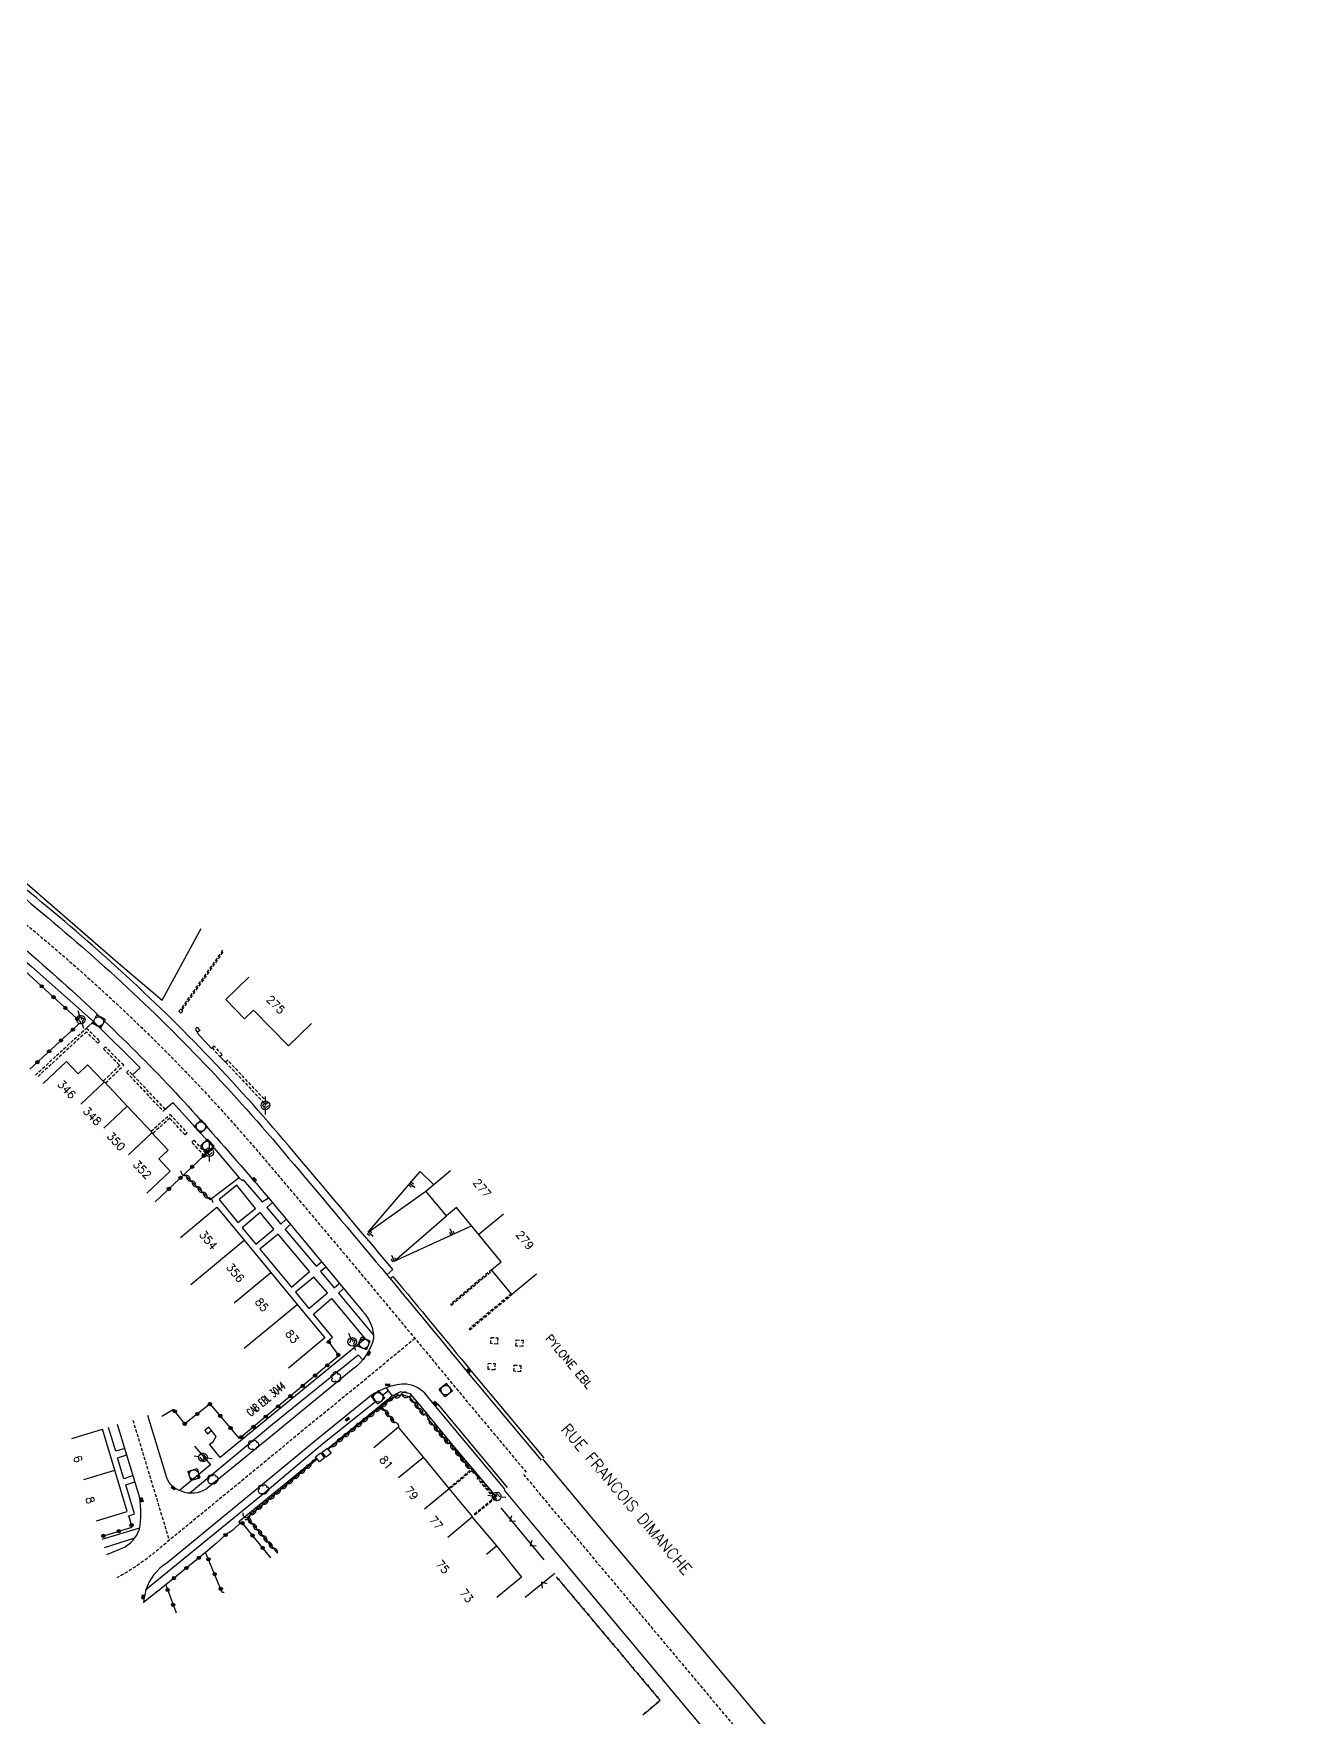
# Model space of a CAD drawing. Header units: millimetres. Extents: x 163999 to 165000, y 124000 to 125000.
# Drawn here: x 164193.1 to 164389.1, y 124497.6 to 124760.2 of the extents above; entities that cross this region are included whole.
import ezdxf
from ezdxf.enums import TextEntityAlignment as Align

# ---------------------------------------------------------------- set-up
doc = ezdxf.new("R2010")
doc.units = ezdxf.units.MM
doc.linetypes.add('DASHED', pattern=[0.75, 0.5, -0.25])
doc.layers.get('0').update_dxf_attribs({"linetype": 'CONTINUOUS'})
for name, color, linetype in [('W0001', 6, 'DASHED'), ('W0008', 7, 'CONTINUOUS'), ('W0100', 7, 'CONTINUOUS'), ('W0112', 1, 'DASHED'), ('W0211', 2, 'CONTINUOUS'), ('W0300', 7, 'CONTINUOUS'), ('W0310', 3, 'CONTINUOUS'), ('W0322', 7, 'CONTINUOUS'), ('W0330', 7, 'CONTINUOUS'), ('W0334', 7, 'CONTINUOUS'), ('W0400', 7, 'CONTINUOUS'), ('W0420', 7, 'CONTINUOUS'), ('W0471', 7, 'CONTINUOUS'), ('W0984', 7, 'CONTINUOUS'), ('W0989', 7, 'CONTINUOUS'), ('W0991', 7, 'CONTINUOUS'), ('W1102', 7, 'CONTINUOUS')]:
    doc.layers.add(name, color=color, linetype=linetype)
doc.styles.get("Standard").update_dxf_attribs({"font": 'romans.shx', "width": 0.85})

# ---------------------------------------------------------------- blocks, each defined once
blk = doc.blocks.new('t322o')
at = {"color": 0, "linetype": 'Continuous'}
for radius in [0.25, 0.15]:
    blk.add_circle((0, 0), radius, dxfattribs=at)
blk = doc.blocks.new('t310o')
at = {"color": 0, "linetype": 'Continuous'}
for centre, start, end in [((-0.5, 0.38), 216.8699, 323.1304), ((0.5, -0.37), 36.8699, 143.1303)]:
    blk.add_arc(centre, 0.625, start, end, dxfattribs=at)
blk = doc.blocks.new('t211o')
at = {"color": 0, "linetype": 'Continuous'}
for p, q in [((-0.29, 0.5), (-0.29, 0)), ((0, 1), (0, 0)), ((0.29, 0.5), (0.29, 0))]:
    blk.add_line(p, q, dxfattribs=at)
blk = doc.blocks.new('T420')
for p, q in [((0.75, 0.75), (-0.75, 0.75)), ((-0.75, 0.75), (-0.75, -0.75)), ((0.75, 0.75), (0.75, -0.75)), ((0.75, -0.75), (-0.75, -0.75))]:
    blk.add_line(p, q)
blk.add_ellipse((0, 0), major_axis=(-0.53, 0.53), ratio=1, start_param=3.926991, end_param=10.210176)
blk = doc.blocks.new('T400')
for p, q in [((-0.15, 0.3), (0.15, 0.3)), ((-0.15, -0.25), (-0.15, 0.3)), ((-0.15, 0.15), (0.15, 0.15)), ((-0.15, 0), (0.15, 0)), ((0.15, 0.3), (0.15, -0.25)), ((-0.15, -0.15), (0.15, -0.15)), ((-0.15, -0.25), (-0.15, -0.3)), ((-0.15, -0.3), (0.15, -0.3)), ((0.15, -0.3), (0.15, -0.25))]:
    blk.add_line(p, q)
blk = doc.blocks.new('T471')
for p, q in [((-0.333334, 0.333334), (-0.333334, -0.333334)), ((-0.333334, 0.333334), (0.333334, 0.333334)), ((-0.333334, 0), (0, 0)), ((0.500001, 0.500001), (1.000002, 1.000002)), ((-0.500001, -0.500001), (-1.000002, -1.000002)), ((-0.333334, -0.333334), (0.333334, -0.333334))]:
    blk.add_line(p, q)
blk.add_ellipse((0, 0), major_axis=(0.471405, 0.471405), ratio=1, start_param=5.4977871438, end_param=11.780972451)
blk = doc.blocks.new('T300')
for p, q in [((-0.8, 0.51), (-0.86, 0.34)), ((-0.86, 0.34), (-0.86, 0.17)), ((-0.86, 0.17), (-0.74, 0.06)), ((-0.69, 0.63), (-0.8, 0.51)), ((-0.8, -0.06), (-0.74, 0.06)), ((-0.74, 0.06), (-0.69, 0.11)), ((-0.57, 0.69), (-0.69, 0.63)), ((-0.46, 0.69), (-0.57, 0.69)), ((-0.29, 0.63), (-0.46, 0.69)), ((-0.29, 0.63), (-0.17, 0.74)), ((-0.23, 0.57), (-0.29, 0.63)), ((-0.17, 0.74), (-0.06, 0.8)), ((-0.06, 0.8), (0.06, 0.8)), ((0.06, 0.8), (0.23, 0.74)), ((0.23, 0.74), (0.34, 0.63)), ((0.34, 0.63), (0.4, 0.51)), ((0.46, 0.46), (0.34, 0.46)), ((0.4, 0.51), (0.4, 0.46)), ((0.57, 0.4), (0.46, 0.46)), ((0.57, 0.4), (0.69, 0.29)), ((0.69, 0.29), (0.74, 0.17)), ((0.74, 0.06), (0.69, -0.17)), ((0.74, 0.17), (0.74, 0.06)), ((-0.8, -0.17), (-0.8, -0.06)), ((-0.8, -0.23), (-0.8, -0.17)), ((-0.74, -0.34), (-0.8, -0.23)), ((-0.69, -0.4), (-0.74, -0.34)), ((-0.51, -0.46), (-0.69, -0.4)), ((-0.4, -0.46), (-0.51, -0.46)), ((-0.4, -0.46), (-0.34, -0.46)), ((-0.34, -0.46), (-0.34, -0.4)), ((-0.34, -0.51), (-0.34, -0.46)), ((-0.29, -0.63), (-0.34, -0.51)), ((-0.17, -0.74), (-0.29, -0.63)), ((-0.06, -0.8), (-0.17, -0.74)), ((0.06, -0.8), (-0.06, -0.8)), ((0.17, -0.74), (0.06, -0.8)), ((0.23, -0.69), (0.17, -0.74)), ((0.29, -0.46), (0.23, -0.46)), ((0.29, -0.63), (0.23, -0.69)), ((0.46, -0.4), (0.29, -0.46)), ((0.34, -0.51), (0.29, -0.63)), ((0.34, -0.51), (0.34, -0.46)), ((0.57, -0.34), (0.46, -0.4)), ((0.63, -0.29), (0.57, -0.34)), ((0.69, -0.17), (0.63, -0.29))]:
    blk.add_line(p, q)
blk = doc.blocks.new('t112o')
at = {"color": 0, "linetype": 'Continuous'}
for p, q in [((-0.5, 0.5), (0.5, 0.5)), ((-0.5, -0.5), (-0.5, 0.5)), ((0.5, 0.5), (0.5, -0.5)), ((0.5, -0.5), (-0.5, -0.5))]:
    blk.add_line(p, q, dxfattribs=at)

msp = doc.modelspace()

# ---------------------------------------------------------------- linework, layer by layer
at = {"layer": 'W0001'}
for p, q in [((164269.51, 124535.47), (164276.36, 124527.24)), ((164276.36, 124527.24), (164319.64, 124475.65))]:
    msp.add_line(p, q, dxfattribs=at)
at = {"layer": 'W0001', "flags": 128}
for points in [[(164000, 124756.56), (164011.04, 124748.79), (164023.86, 124740.01), (164039.54, 124729.01), (164060.94, 124714.2), (164072.86, 124705.91), (164091.02, 124693.06), (164108.83, 124680.34), (164135.66, 124661.66), (164156.7, 124647.18), (164174.39, 124634.79, -0.027747), (164202.99, 124611.68, -0.034051), (164229.61, 124584.03, -0.003914), (164258.63, 124549.33), (164269.93, 124535.81)], [(164252.56, 124556.68), (164244.14, 124549.71, 0.001136), (164244.14, 124549.71), (164235.62, 124542.78), (164227.2, 124535.81), (164221.63, 124531.26), (164212.39, 124523.67, -0.056438), (164206.07, 124519.36)]]:
    msp.add_lwpolyline(points, format="xyb", dxfattribs=at)
msp.add_lwpolyline([(164208.56, 124543.95), (164214.23, 124525.18)], dxfattribs=at)
at = {"layer": 'W0008'}
for p, q in [((164261.45, 124528.85), (164261.5, 124528.79)), ((164261.5, 124528.79), (164265.28, 124524.33)), ((164265.98, 124530.26), (164272.68, 124522.16)), ((164267.64, 124529.04), (164267.38, 124528.17)), ((164267.38, 124528.17), (164268.28, 124528.26)), ((164263.74, 124523.06), (164265.28, 124524.33)), ((164265.28, 124524.33), (164269.22, 124519.44)), ((164270.83, 124525.18), (164270.57, 124524.32)), ((164270.57, 124524.32), (164271.46, 124524.41)), ((164274.42, 124520.04), (164269.78, 124516.25)), ((164269.22, 124519.44), (164265.37, 124516.25)), ((164272.32, 124518.65), (164272.41, 124517.75)), ((164273.18, 124518.39), (164272.32, 124518.65))]:
    msp.add_line(p, q, dxfattribs=at)
for points in [[(164000, 124760.21), (164001.37, 124759.26), (164012.75, 124751.26), (164025.57, 124742.47), (164041.25, 124731.48), (164062.65, 124716.66), (164074.59, 124708.37), (164092.76, 124695.5), (164110.56, 124682.79), (164137.37, 124664.12), (164158.41, 124649.64), (164176.13, 124637.23, -0.027762), (164205, 124613.9, -0.034045), (164231.9, 124585.96, -0.003913), (164260.94, 124551.24), (164272.25, 124537.72)], [(164144.96, 124579.15), (164143.17, 124584.97), (164142.22, 124588.23), (164141.78, 124590.57, -0.095421), (164141.94, 124593.7), (164150.11, 124605.63), (164161.94, 124622.92), (164165.66, 124628.22, -0.164769), (164169.76, 124631.93, -0.240965), (164174.24, 124631.18, -0.025366), (164191.53, 124617.56, -0.026655), (164214.62, 124595.68, -0.014884), (164234.51, 124572.85), (164244.38, 124560.92, -0.202931), (164246.11, 124556.6, -0.164971), (164242.95, 124551.92), (164230.59, 124541.83), (164220.01, 124533.2, -0.245856), (164216.15, 124532.84, -0.230619), (164213.87, 124534.93), (164210.92, 124544.66)], [(164267.03, 124533.43), (164256.2, 124546.44), (164255.79, 124546.12), (164254.1, 124548.15, 0.201908), (164250.86, 124549.56, 0.083445), (164248.15, 124549, 0.048743), (164245.76, 124547.8), (164237.2, 124540.85), (164228.78, 124533.88), (164223.21, 124529.32), (164213.85, 124521.63, 0.18585), (164210.61, 124517.46, 0.056061), (164210.23, 124515.44)], [(164206.91, 124523.95, 0.19265), (164209.62, 124526.95, 0.075068), (164209.64, 124531.8), (164206.19, 124543.24)]]:
    msp.add_lwpolyline(points, format="xyb", dxfattribs=at)
msp.add_lwpolyline([(164204.5, 124522.98), (164206.91, 124523.95)], dxfattribs=at)
at = {"layer": 'W0100'}
for points in [[(164226.65, 124613.05), (164223.08, 124609.55), (164225.99, 124606.53), (164227.4, 124607.9), (164232.87, 124602.31), (164236.44, 124605.8)], [(164194.58, 124596.46), (164198.22, 124599.88), (164200.02, 124597.97), (164201.49, 124599.36), (164204.08, 124596.64), (164204.14, 124596.7), (164207.68, 124592.94), (164211.57, 124588.83), (164211.5, 124588.76), (164214.07, 124586.07), (164212.6, 124584.69), (164214.39, 124582.78), (164210.75, 124579.36)], [(164271.55, 124566.71), (164267.7, 124563.53), (164264.51, 124567.39), (164266.02, 124568.64), (164259.04, 124577.11), (164257.47, 124575.81), (164254.28, 124579.68), (164258.14, 124582.86)], [(164215.97, 124572.44), (164221.65, 124577.16), (164225.93, 124572), (164230.09, 124566.97), (164234.2, 124562), (164238.52, 124556.78), (164232.83, 124552.05)], [(164202.9, 124528.25), (164207.68, 124529.7), (164205.73, 124536.13), (164203.81, 124542.53)], [(164257.7, 124525.71), (164261.53, 124528.92), (164257.93, 124533.3), (164253.88, 124538.19), (164250.03, 124542.83), (164246.18, 124539.64)]]:
    msp.add_lwpolyline(points, dxfattribs=at)
msp.add_lwpolyline([(164220.19, 124541.81), (164220.85, 124542.33), (164220.44, 124542.85), (164219.78, 124542.33)], close=True, dxfattribs=at)
at = {"layer": 'W0112'}
for points in [[(164222.56, 124617.23), (164216.07, 124608.11), (164216.28, 124607.96), (164222.74, 124617.05)], [(164193.36, 124597.76), (164201.32, 124605.11), (164203.4, 124603.06), (164203.1, 124602.76), (164201.31, 124604.51), (164193.65, 124597.44)], [(164204.29, 124596.54), (164207.13, 124599.29), (164204.28, 124602.18), (164203.97, 124601.87), (164206.52, 124599.3), (164203.93, 124596.79)], [(164211.4, 124589.01), (164214.37, 124591.64), (164217.03, 124588.72), (164216.71, 124588.43), (164214.33, 124591.04), (164211.62, 124588.63)], [(164264.51, 124567.39), (164258.13, 124562.01), (164258.23, 124561.89), (164264.61, 124567.27)], [(164267.59, 124563.66), (164261.01, 124558.15), (164261.11, 124558.02), (164267.7, 124563.53)], [(164257.89, 124533.35), (164261.42, 124536.3), (164261.82, 124535.82), (164261.68, 124535.7), (164261.39, 124536.03), (164258.01, 124533.21)]]:
    msp.add_lwpolyline(points, dxfattribs=at)
for points in [[(164216.04, 124608.06), (164216.35, 124607.74), (164216.04, 124607.42), (164215.72, 124607.74)], [(164218.72, 124604.46), (164218.26, 124604.95), (164218.59, 124605.26), (164219.05, 124604.76)], [(164222.48, 124600.96), (164221.26, 124602.3), (164220.92, 124602), (164222.15, 124600.65)], [(164229.55, 124593.51), (164223.36, 124600.09), (164223.04, 124599.78), (164229.22, 124593.2)], [(164213.61, 124592.44), (164207.88, 124598.48), (164207.57, 124598.18), (164213.29, 124592.15)], [(164219.71, 124585.19), (164217.75, 124587.29), (164218.06, 124587.59), (164220.02, 124585.49)], [(164265.5, 124556.78), (164265.44, 124555.81), (164264.4, 124555.88), (164264.45, 124556.85)], [(164269.43, 124556.41), (164269.36, 124555.43), (164268.33, 124555.5), (164268.38, 124556.47)], [(164265.07, 124552.76), (164265.01, 124551.78), (164263.97, 124551.85), (164264.03, 124552.83)], [(164269.11, 124552.46), (164269.05, 124551.49), (164268.01, 124551.56), (164268.06, 124552.53)], [(164261.85, 124529.31), (164264.88, 124531.82), (164262.28, 124534.95), (164262.42, 124535.07), (164265.15, 124531.79), (164261.97, 124529.17)]]:
    msp.add_lwpolyline(points, close=True, dxfattribs=at)
at = {"layer": 'W0211'}
for points in [[(164245.28, 124573.24), (164253.37, 124582.73), (164255.49, 124580.68)], [(164245.28, 124573.24), (164254.28, 124579.68)], [(164249.35, 124568.76), (164257.47, 124575.81)], [(164249.35, 124568.76), (164261.39, 124574.26)]]:
    msp.add_lwpolyline(points, dxfattribs=at)
at = {"layer": 'W0310'}
for p, q in [((164274.94, 124519.17), (164274.65, 124519.52)), ((164275.38, 124518.65), (164275.04, 124519.05)), ((164275.71, 124518.25), (164275.38, 124518.65)), ((164276.15, 124517.73), (164275.81, 124518.13)), ((164276.49, 124517.33), (164276.15, 124517.73)), ((164276.92, 124516.81), (164276.58, 124517.22)), ((164277.26, 124516.41), (164276.92, 124516.81)), ((164277.69, 124515.89), (164277.35, 124516.3)), ((164278.03, 124515.49), (164277.69, 124515.89)), ((164278.46, 124514.97), (164278.13, 124515.38)), ((164278.8, 124514.57), (164278.46, 124514.97)), ((164279.23, 124514.06), (164278.9, 124514.46)), ((164279.57, 124513.65), (164279.23, 124514.06)), ((164280.01, 124513.14), (164279.67, 124513.54)), ((164280.34, 124512.73), (164280.01, 124513.14)), ((164280.78, 124512.22), (164280.44, 124512.62)), ((164281.11, 124511.82), (164280.78, 124512.22)), ((164281.55, 124511.3), (164281.21, 124511.7)), ((164281.89, 124510.9), (164281.55, 124511.3)), ((164282.32, 124510.38), (164281.98, 124510.78)), ((164282.66, 124509.98), (164282.32, 124510.38)), ((164283.09, 124509.46), (164282.75, 124509.86)), ((164283.43, 124509.06), (164283.09, 124509.46)), ((164283.86, 124508.54), (164283.53, 124508.94)), ((164284.2, 124508.14), (164283.86, 124508.54)), ((164284.63, 124507.62), (164284.3, 124508.02)), ((164284.97, 124507.22), (164284.63, 124507.62)), ((164285.41, 124506.7), (164285.07, 124507.1)), ((164285.74, 124506.3), (164285.41, 124506.7)), ((164286.18, 124505.78), (164285.84, 124506.19)), ((164286.51, 124505.38), (164286.18, 124505.78)), ((164286.95, 124504.86), (164286.61, 124505.27)), ((164287.29, 124504.46), (164286.95, 124504.86)), ((164287.72, 124503.94), (164287.38, 124504.35)), ((164288.06, 124503.54), (164287.72, 124503.94)), ((164288.49, 124503.03), (164288.15, 124503.43)), ((164288.83, 124502.62), (164288.49, 124503.03)), ((164289.26, 124502.11), (164288.93, 124502.51)), ((164289.6, 124501.7), (164289.26, 124502.11)), ((164289.02, 124498.72), (164289.42, 124499.06)), ((164289.54, 124499.15), (164289.94, 124499.49)), ((164290.03, 124501.19), (164289.7, 124501.59)), ((164289.94, 124499.49), (164290.34, 124499.83)), ((164290.37, 124500.79), (164290.03, 124501.19)), ((164290.45, 124499.93), (164290.83, 124500.24)), ((164290.81, 124500.27), (164290.47, 124500.67)), ((164290.83, 124500.24), (164290.81, 124500.27)), ((164288.1, 124497.95), (164288.5, 124498.29)), ((164288.62, 124498.38), (164289.02, 124498.72))]:
    msp.add_line(p, q, dxfattribs=at)
for points in [[(164216.77, 124582.12), (164220.6, 124578.3)], [(164253.98, 124544.78), (164251.82, 124547.47), (164250.52, 124547.93), (164249.13, 124547.4), (164247.34, 124546.07), (164238.93, 124539.29)], [(164249.41, 124543.57), (164247.34, 124546.07)], [(164257.81, 124540.3), (164254.67, 124544.09)], [(164261.12, 124536.42), (164258.62, 124539.51)], [(164237.36, 124537.92), (164226.38, 124528.72)], [(164226.38, 124528.72), (164231.12, 124523.21)]]:
    msp.add_lwpolyline(points, dxfattribs=at)
for centre in [(164274.99, 124519.11), (164275.76, 124518.19), (164276.53, 124517.27), (164277.31, 124516.35), (164278.08, 124515.43), (164278.85, 124514.52), (164279.62, 124513.6), (164280.39, 124512.68), (164281.16, 124511.76), (164281.93, 124510.84), (164282.71, 124509.92), (164283.48, 124509), (164284.25, 124508.08), (164285.02, 124507.16), (164285.79, 124506.24), (164286.56, 124505.32), (164287.33, 124504.4), (164288.11, 124503.49), (164288.88, 124502.57), (164289.65, 124501.65), (164289.48, 124499.11), (164290.4, 124499.88), (164290.42, 124500.73), (164288.56, 124498.33)]:
    msp.add_circle(centre, 0.075, dxfattribs=at)
at = {"layer": 'W0322'}
for points in [[(164188.65, 124616.48), (164191.78, 124613.95), (164200.46, 124606.01), (164192.48, 124598.69)], [(164219.63, 124585.17), (164212.05, 124577.98)], [(164239.13, 124556.13), (164240.71, 124553.99), (164225.2, 124541.06), (164220.63, 124546.48), (164216.65, 124543.35), (164214.91, 124545.59), (164213.07, 124544.52)], [(164203.65, 124525.78), (164208.45, 124527.26), (164207.94, 124529)], [(164230.07, 124522.46), (164225.5, 124528.08), (164224.11, 124526.75)], [(164223.03, 124526.03), (164221.55, 124524.71)], [(164222.8, 124517.07), (164222.52, 124517.06), (164219.9, 124523.3), (164213.7, 124518.26), (164215.31, 124513.86)]]:
    msp.add_lwpolyline(points, dxfattribs=at)
at = {"layer": 'W0330'}
msp.add_lwpolyline([(164107.1, 124686.87), (164138.27, 124665.43), (164177.12, 124639), (164191.32, 124628.28), (164206.25, 124615.25), (164213.13, 124609.44), (164219.22, 124620.65)], dxfattribs=at)
at = {"layer": 'W0334'}
for points in [[(164248.2, 124566.61), (164249.12, 124567.42, 0.002184), (164232.84, 124586.76, 0.034042), (164205.82, 124614.81, 0.027768), (164176.84, 124638.23), (164159.11, 124650.65), (164141.37, 124662.84), (164138.04, 124665.07), (164093.5, 124696.35), (164075.08, 124709.36)], [(164248.71, 124566.01), (164249.14, 124566.34, -0.001655), (164261.36, 124551.59), (164272.68, 124538.07)]]:
    msp.add_lwpolyline(points, format="xyb", dxfattribs=at)
for points in [[(164185.95, 124620.43), (164186.16, 124620.27), (164189.53, 124617.47), (164192.74, 124614.72), (164202.41, 124606.1), (164209.68, 124598.9), (164208.51, 124597.81)], [(164201.32, 124605.11), (164202.41, 124606.1)], [(164220.92, 124602), (164220.82, 124601.92), (164218.59, 124604.36), (164218.72, 124604.46)], [(164223.04, 124599.78), (164222.15, 124600.65)], [(164213.61, 124592.44), (164214.82, 124593.5), (164221.27, 124586.35), (164225.14, 124581.74), (164225.62, 124581.32), (164225.76, 124581.45), (164228.73, 124577.99), (164229.7, 124578.62)], [(164221.27, 124586.35), (164220.02, 124585.49)], [(164225.14, 124581.74), (164220.6, 124578.3)], [(164230.33, 124577.88), (164229.45, 124577.13), (164231.64, 124574.53), (164232.5, 124575.28)], [(164233.16, 124574.49), (164232.3, 124573.7), (164237.17, 124567.95), (164238.01, 124568.62)], [(164238.67, 124567.82), (164237.85, 124567.15), (164239.95, 124564.57), (164240.69, 124565.22)], [(164238.99, 124556.26), (164239.71, 124556.87), (164236.76, 124560.49), (164239.55, 124562.91), (164244.82, 124556.61), (164222.18, 124538.11), (164220.54, 124540.19), (164221.08, 124540.58), (164221.58, 124541.37), (164220.85, 124542.33)], [(164241.37, 124564.41), (164240.65, 124563.77), (164246.09, 124557.18)], [(164217.4, 124532.54), (164230.37, 124543.3), (164243.72, 124554.11), (164244.43, 124553.34)], [(164248.45, 124548.5), (164248.15, 124549)], [(164245.73, 124547.77), (164246.49, 124546.84), (164237.85, 124539.91), (164229.2, 124532.67), (164210.61, 124517.48)], [(164265.29, 124532), (164258.76, 124539.71), (164258.07, 124540.55), (164254.95, 124544.35), (164254.34, 124545.11), (164251.89, 124548.04), (164250.33, 124548.36), (164249.08, 124547.75), (164248.45, 124548.5), (164247.5, 124547.76), (164246.81, 124548.4)], [(164253.98, 124544.78), (164254.34, 124545.11)], [(164254.67, 124544.09), (164254.95, 124544.35)], [(164207.31, 124539.54), (164205.9, 124539.1), (164204.77, 124542.81)], [(164208.59, 124535.29), (164207.14, 124534.8), (164206.15, 124538.07), (164207.61, 124538.54)], [(164218.16, 124539.87), (164220.7, 124536.95), (164215.84, 124532.95)], [(164257.81, 124540.3), (164258.07, 124540.55)], [(164258.76, 124539.71), (164258.62, 124539.51)], [(164262.42, 124535.07), (164261.82, 124535.82)], [(164207.94, 124529), (164208.83, 124529.35), (164207.46, 124533.86), (164208.89, 124534.3)], [(164203.77, 124525.37), (164209.65, 124527.15)], [(164204.16, 124524.1), (164208.86, 124525.56)], [(164221.55, 124524.71), (164219.9, 124523.3)], [(164213.7, 124518.26), (164210.24, 124515.49)]]:
    msp.add_lwpolyline(points, dxfattribs=at)
for points in [[(164222.04, 124578.34), (164224.95, 124574.75), (164227.69, 124576.97), (164224.77, 124580.57)], [(164227.76, 124571.41), (164230.54, 124573.71), (164228.4, 124576.31), (164225.64, 124573.96)], [(164233.3, 124564.7), (164236.11, 124567.12), (164231.22, 124572.95), (164228.39, 124570.59)], [(164236.03, 124561.35), (164238.94, 124563.79), (164236.8, 124566.25), (164233.95, 124563.91)]]:
    msp.add_lwpolyline(points, close=True, dxfattribs=at)
at = {"layer": 'W0334', "flags": 128}
for points in [[(164249.08, 124547.75), (164238.96, 124539.44)], [(164266.66, 124533.12), (164255.79, 124546.12)], [(164238.19, 124538.81), (164238.01, 124538.66)], [(164237.24, 124538.02), (164225.1, 124528.06), (164225.25, 124527.87)], [(164224.11, 124526.75), (164223.03, 124526.03)]]:
    msp.add_lwpolyline(points, dxfattribs=at)
at = {"layer": 'W1102'}
for p, q in [((164250.03, 124535), (164253.88, 124538.19)), ((164272.49, 124537.91), (164279.43, 124529.56)), ((164254.07, 124530.13), (164257.93, 124533.3)), ((164273.28, 124524.91), (164266.53, 124533.02)), ((164279.43, 124529.56), (164424.91, 124356.29)), ((164344.62, 124439.76), (164273.28, 124524.91))]:
    msp.add_line(p, q, dxfattribs=at)
for points in [[(164200.44, 124593.21), (164204.08, 124596.64)], [(164204.04, 124589.51), (164207.68, 124592.94)], [(164207.86, 124585.33), (164211.5, 124588.76)], [(164217.6, 124565.11), (164225.93, 124572)], [(164224.37, 124562.24), (164230.09, 124566.97)], [(164225.94, 124555.16), (164234.2, 124562)], [(164199.02, 124541.09), (164203.81, 124542.53)], [(164200.94, 124534.68), (164205.73, 124536.13)]]:
    msp.add_lwpolyline(points, dxfattribs=at)
at = {"layer": 'W1102', "flags": 128}
msp.add_lwpolyline([(164266.39, 124576.06), (164262.53, 124572.88)], dxfattribs=at)

# ---------------------------------------------------------------- block references
at = {"layer": 'W0112', "rotation": 218.9051232020396}
for p in [(164237.78, 124538.15), (164238.78, 124538.87)]:
    msp.add_blockref('t112o', p, dxfattribs=at)
at = {"layer": 'W0211'}
for p, rotation in [((164251.77, 124580.85), 229.5336196688965), ((164245.28, 124573.24), 229.5336196688965), ((164258.44, 124572.91), 24.54062805882038), ((164249.35, 124568.76), 24.54062805882038)]:
    msp.add_blockref('t211o', p, dxfattribs=dict(at, rotation=rotation))
at = {"layer": 'W0300'}
for p, rotation in [((164240.27, 124550.53), 312.5564944579336), ((164227.27, 124540.05), 219.2400755326246), ((164220.95, 124534.69), 219.2400755326246), ((164228.82, 124533.1), 218.9051232020396)]:
    msp.add_blockref('T300', p, dxfattribs=dict(at, rotation=rotation))
at = {"layer": 'W0310'}
for p, rotation in [((164216.77, 124582.12), 315.0118732068196), ((164217.65, 124581.24), 315.0118732068196), ((164218.54, 124580.35), 315.0118732068196), ((164219.42, 124579.47), 315.0118732068196), ((164220.31, 124578.59), 315.0118732068196), ((164247.18, 124545.95), 218.9051232020396), ((164247.82, 124545.5), 129.6816734785586), ((164248.18, 124546.7), 216.5118316181366), ((164249.2, 124547.42), 201.0859297253436), ((164250.36, 124547.87), 201.0859297253436), ((164251.54, 124547.57), 160.5237116475836), ((164252.42, 124546.73), 128.7241317620816), ((164253.2, 124545.75), 128.7241317620816), ((164243.29, 124542.81), 218.9051232020396), ((164244.27, 124543.59), 218.9051232020396), ((164245.24, 124544.38), 218.9051232020396), ((164246.21, 124545.16), 218.9051232020396), ((164248.61, 124544.53), 129.6816734785586), ((164249.41, 124543.57), 129.6816734785586), ((164253.98, 124544.78), 128.7241317620816), ((164255.41, 124543.19), 129.6779136483336), ((164240.37, 124540.45), 218.9051232020396), ((164241.35, 124541.24), 218.9051232020396), ((164242.32, 124542.02), 218.9051232020396), ((164256.21, 124542.23), 129.6779136483336), ((164257.01, 124541.26), 129.6779136483336), ((164257.81, 124540.3), 129.6779136483336), ((164258.76, 124539.33), 129.0141145542006), ((164259.55, 124538.36), 129.0141145542006), ((164234.49, 124535.51), 219.9631643070855), ((164235.44, 124536.32), 219.9631643070855), ((164236.4, 124537.12), 219.9631643070855), ((164260.33, 124537.39), 129.0141145542006), ((164261.12, 124536.42), 129.0141145542006), ((164230.65, 124532.3), 219.9631643070855), ((164231.61, 124533.11), 219.9631643070855), ((164232.57, 124533.91), 219.9631643070855), ((164233.53, 124534.71), 219.9631643070855), ((164227.78, 124529.89), 219.9631643070855), ((164228.74, 124530.7), 219.9631643070855), ((164229.69, 124531.5), 219.9631643070855), ((164226.38, 124528.72), 310.6457915076726), ((164226.82, 124529.09), 219.9631643070855), ((164227.2, 124527.78), 310.6457915076726), ((164228.01, 124526.83), 310.6457915076726), ((164228.83, 124525.88), 310.6457915076726), ((164229.64, 124524.93), 310.6457915076726), ((164230.45, 124523.98), 310.6457915076726)]:
    msp.add_blockref('t310o', p, dxfattribs=dict(at, rotation=rotation))
at = {"layer": 'W0322'}
for p, rotation in [((164194.34, 124611.61), 317.5328591652036), ((164196.19, 124609.92), 317.5328591652036), ((164198.03, 124608.23), 317.5328591652036), ((164199.88, 124606.54), 317.5328591652036), ((164199.21, 124604.85), 222.5300678475936), ((164195.52, 124601.47), 222.5300678475936), ((164197.36, 124603.16), 222.5300678475936), ((164193.68, 124599.78), 222.5300678475936), ((164217.82, 124583.45), 223.4420940091175), ((164219.63, 124585.17), 223.4420940091175), ((164216, 124581.73), 223.4420940091175), ((164214.19, 124580.01), 223.4420940091175), ((164239.13, 124556.13), 306.6223836105346), ((164240.62, 124554.12), 306.6223836105346), ((164238.91, 124552.49), 219.8062750542886), ((164235.07, 124549.29), 219.8062750542886), ((164236.99, 124550.89), 219.8062750542886), ((164220.58, 124546.44), 218.2313031660776), ((164231.23, 124546.09), 219.8062750542886), ((164233.15, 124547.69), 219.8062750542886), ((164215.12, 124545.32), 127.9234697268306), ((164216.66, 124543.35), 218.2313031660776), ((164218.62, 124544.9), 218.2313031660776), ((164222.2, 124544.62), 130.1116783525246), ((164229.31, 124544.49), 219.8062750542886), ((164223.81, 124542.71), 130.1116783525246), ((164225.47, 124541.29), 219.8062750542886), ((164227.39, 124542.89), 219.8062750542886), ((164208.36, 124527.57), 106.3625760237276), ((164225.67, 124527.88), 129.1059321910806), ((164203.97, 124525.88), 17.18732095398817), ((164206.36, 124526.62), 17.18732095398817), ((164223.03, 124526.03), 221.7770583559825), ((164227.24, 124525.94), 129.1059321910806), ((164218.86, 124522.46), 219.1238391386596), ((164228.82, 124524), 129.1059321910806), ((164216.92, 124520.88), 219.1238391386596), ((164220.35, 124522.23), 112.7798968272815), ((164221.32, 124519.92), 112.7798968272815), ((164214, 124517.46), 290.0769908777256), ((164214.98, 124519.3), 219.1238391386596), ((164222.28, 124517.62), 112.7798968272815), ((164214.85, 124515.11), 290.0769908777256)]:
    msp.add_blockref('t322o', p, dxfattribs=dict(at, rotation=rotation))
at = {"layer": 'W0400'}
for p, rotation in [((164227.51, 124581.47), 41.71991217557356), ((164245.36, 124554.34), 335.9860663226925), ((164260.94, 124551.64), 39.61850437813062), ((164248.31, 124549.44), 275.4172006239075), ((164255.79, 124546.53), 219.7783758082706), ((164242.03, 124544.08), 128.0484743524857), ((164214.85, 124533.36), 239.4596860125426), ((164209.92, 124531.47), 196.3625760237275), ((164210.15, 124516.38), 349.5932605998356)]:
    msp.add_blockref('T400', p, dxfattribs=dict(at, rotation=rotation))
at = {"layer": 'W0420'}
for p, rotation in [((164203.26, 124606.13), 241.4920706377585), ((164219.17, 124589.74), 43.44209400911779), ((164220.18, 124586.69), 43.44209400911779), ((164244.61, 124555.88), 245.9860663226926), ((164257.39, 124548.62), 309.4640451291786), ((164246.83, 124547.48), 222.2038424159805), ((164218.1, 124535.44), 106.8842189863465)]:
    msp.add_blockref('T420', p, dxfattribs=dict(at, rotation=rotation))
at = {"layer": 'W0471'}
for p, rotation in [((164200.45, 124606.42), 241.4920706377585), ((164229.24, 124593.03), 43.44209400911779), ((164220.49, 124585.72), 43.44209400911779), ((164242.78, 124556.16), 245.9860663226926), ((164219.51, 124538.13), 127.9269944952326), ((164265.33, 124532.04), 309.9125717865206)]:
    msp.add_blockref('T471', p, dxfattribs=dict(at, rotation=rotation))

# ---------------------------------------------------------------- texts
at = {"layer": 'W0984'}
msp.add_text('PYLONE EBL', height=1.25, rotation=309.9126, dxfattribs=at).set_placement((164276.63, 124553.1), align=Align.MIDDLE)
at = {"layer": 'W0984', "width": 0.5}
msp.add_text('CAB EBL 3044', height=1.25, rotation=39.6552, dxfattribs=at).set_placement((164229.34, 124547.22), align=Align.MIDDLE)
at = {"layer": 'W0989'}
msp.add_text('RUE FRANCOIS DIMANCHE', height=1.75, rotation=310.3037, dxfattribs=at).set_placement((164285.58, 124531.63), align=Align.MIDDLE)
at = {"layer": 'W0991'}
for s, rotation, p in [('275', 314.3485, (164230.85, 124608.75)), ('346', 313.2493, (164198.25, 124595.53)), ('348', 314.247, (164202.24, 124591.36)), ('350', 312.3982, (164205.95, 124587.42)), ('352', 313.2493, (164210.03, 124583.02)), ('277', 309.5009, (164263.05, 124580.11)), ('354', 309.7187, (164220.33, 124572.02)), ('279', 309.5009, (164269.73, 124572.01)), ('356', 309.7187, (164224.55, 124566.94)), ('85', 309.7187, (164228.7, 124561.94)), ('83', 309.7187, (164233.41, 124556.98)), ('6', 286.7207, (164199.98, 124537.88)), ('81', 309.6554, (164248.1, 124537.32)), ('79', 309.6698, (164252.05, 124532.56)), ('8', 286.9114, (164201.92, 124531.46)), ('77', 309.3835, (164255.88, 124527.92)), ('75', 310.3596, (164256.91, 124521.06)), ('73', 308.7852, (164260.62, 124516.56))]:
    msp.add_text(s, height=1.25, rotation=rotation, dxfattribs=at).set_placement(p, align=Align.MIDDLE)

doc.saveas('drawing.dxf')
